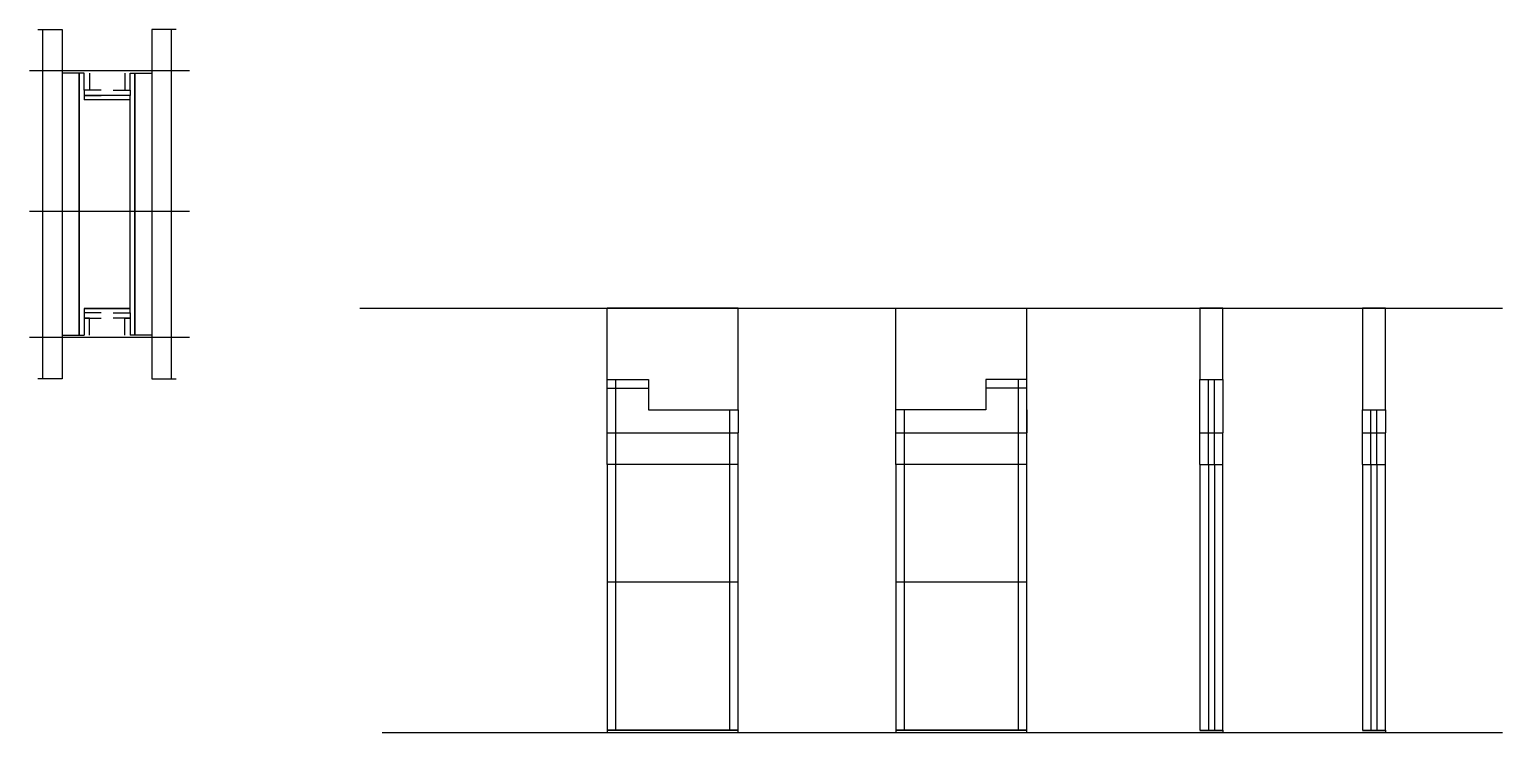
# Model space of a CAD drawing. Header units: metres. Extents: x 6163 to 7377, y 11245 to 11825.
import ezdxf

# ---------------------------------------------------------------- set-up
doc = ezdxf.new("R2010")
doc.units = ezdxf.units.M
for name, color, linetype in [('CHAPA', 7, 'Continuous'), ('COTA', 7, 'Continuous'), ('Hachura', 7, 'Continuous'), ('Madeira', 7, 'Continuous'), ('Nível', 7, 'Continuous'), ('Painéis', 7, 'Continuous'), ('Perfil Metálico', 7, 'Continuous'), ('SARR_2.2x7', 7, 'Continuous'), ('SARRAFO', 7, 'Continuous')]:
    doc.layers.add(name, color=color, linetype=linetype)

msp = doc.modelspace()

# ---------------------------------------------------------------- linework, layer by layer
at = {"layer": 'CHAPA', "color": 7, "lineweight": 25}
for points in [[(6207.5, 11789), (6203.5, 11789), (6203.5, 11573), (6207.5, 11573)], [(6207.5, 11789), (6203.5, 11789), (6203.5, 11573), (6207.5, 11573)], [(6245.5, 11789), (6249.5, 11789), (6249.5, 11573), (6245.5, 11573)], [(6245.5, 11789), (6249.5, 11789), (6249.5, 11573), (6245.5, 11573)], [(6245.5, 11767), (6245.5, 11770.6), (6207.5, 11770.6), (6207.5, 11767)], [(6245.5, 11767), (6245.5, 11770.6), (6207.5, 11770.6), (6207.5, 11767)], [(6245.5, 11591.4), (6245.5, 11595), (6207.5, 11595), (6207.5, 11591.4)], [(6245.5, 11591.4), (6245.5, 11595), (6207.5, 11595), (6207.5, 11591.4)]]:
    msp.add_lwpolyline(points, dxfattribs=at)
at = {"layer": 'COTA', "color": 7, "lineweight": 25}
for p, q in [((6638.7, 11536.3), (6638.7, 11595.3)), ((6746.7, 11595.3), (6638.7, 11595.3)), ((6746.7, 11511.3), (6746.7, 11595.3)), ((6876.7, 11511.3), (6876.7, 11595.3)), ((6876.7, 11595.3), (6984.7, 11595.3)), ((6984.7, 11536.3), (6984.7, 11595.3))]:
    msp.add_line(p, q, dxfattribs=at)
for points in [[(7146.2, 11536.3), (7146.2, 11595.3), (7127.2, 11595.3), (7127.2, 11536.3)], [(7280.2, 11511.3), (7280.2, 11595.3), (7261.2, 11595.3), (7261.2, 11511.3)]]:
    msp.add_lwpolyline(points, dxfattribs=at)
at = {"layer": 'Hachura', "color": 7, "lineweight": 25}
for p, q in [((6294.3, 11791), (6162.5, 11791)), ((6294.3, 11675), (6162.5, 11675)), ((6294.3, 11571), (6162.5, 11571))]:
    msp.add_line(p, q, dxfattribs=at)
at = {"layer": 'Madeira', "color": 7, "lineweight": 25}
for points in [[(6189.5, 11573), (6203.5, 11573), (6203.5, 11789), (6189.5, 11789)], [(6263.5, 11573), (6249.5, 11573), (6249.5, 11789), (6263.5, 11789)]]:
    msp.add_lwpolyline(points, dxfattribs=at)
at = {"layer": 'Nível', "color": 7, "lineweight": 25}
for p, q in [((6434.7, 11595.3), (7376.7, 11595.3)), ((6453.3, 11245.3), (7376.7, 11245.3))]:
    msp.add_line(p, q, dxfattribs=at)
at = {"layer": 'Painéis', "color": 7, "lineweight": 25}
for p, q in [((6638.7, 11492.3), (6638.7, 11536.3)), ((6638.7, 11536.3), (6672.7, 11536.3)), ((6672.7, 11536.3), (6672.7, 11511.3)), ((6984.7, 11536.3), (6950.7, 11536.3)), ((6950.7, 11536.3), (6950.7, 11511.3)), ((6984.7, 11492.3), (6984.7, 11536.3)), ((7127.2, 11492.3), (7127.2, 11536.3)), ((7127.2, 11536.3), (7146.2, 11536.3)), ((7146.2, 11536.3), (7146.2, 11492.3)), ((6672.7, 11511.3), (6746.7, 11511.3)), ((6746.7, 11511.3), (6746.7, 11492.3)), ((6876.7, 11492.3), (6876.7, 11511.3)), ((6950.7, 11511.3), (6876.7, 11511.3)), ((6984.7, 11511.3), (6984.7, 11492.3)), ((7261.2, 11492.3), (7261.2, 11511.3)), ((7261.2, 11511.3), (7280.2, 11511.3)), ((7280.2, 11511.3), (7280.2, 11492.3)), ((6638.7, 11492.3), (6746.7, 11492.3)), ((6638.7, 11466.3), (6638.7, 11492.3)), ((6746.7, 11466.3), (6746.7, 11492.3)), ((6876.7, 11492.3), (6984.7, 11492.3)), ((6876.7, 11466.3), (6876.7, 11492.3)), ((6984.7, 11466.3), (6984.7, 11492.3)), ((7127.2, 11492.3), (7146.2, 11492.3)), ((7127.2, 11466.3), (7127.2, 11492.3)), ((7146.2, 11466.3), (7146.2, 11492.3)), ((7261.2, 11492.3), (7280.2, 11492.3)), ((7261.2, 11466.3), (7261.2, 11492.3)), ((7280.2, 11466.3), (7280.2, 11492.3)), ((6638.7, 11466.3), (6638.7, 11369.3)), ((6746.7, 11466.3), (6638.7, 11466.3)), ((6746.7, 11369.3), (6746.7, 11466.3)), ((6876.7, 11466.3), (6876.7, 11369.3)), ((6984.7, 11466.3), (6876.7, 11466.3)), ((6984.7, 11369.3), (6984.7, 11466.3)), ((7127.2, 11466.3), (7127.2, 11247.3)), ((7127.2, 11466.3), (7146.2, 11466.3)), ((7146.2, 11247.3), (7146.2, 11466.3)), ((7261.2, 11466.3), (7261.2, 11247.3)), ((7261.2, 11466.3), (7280.2, 11466.3)), ((7280.2, 11247.3), (7280.2, 11466.3)), ((6638.7, 11369.3), (6638.7, 11245.3)), ((6746.7, 11369.3), (6638.7, 11369.3)), ((6746.7, 11245.3), (6746.7, 11369.3)), ((6876.7, 11369.3), (6876.7, 11245.3)), ((6984.7, 11369.3), (6876.7, 11369.3)), ((6984.7, 11245.3), (6984.7, 11369.3)), ((6638.7, 11247.3), (6746.7, 11247.3)), ((6876.7, 11247.3), (6984.7, 11247.3)), ((7127.2, 11247.3), (7146.2, 11247.3)), ((7261.2, 11247.3), (7280.2, 11247.3))]:
    msp.add_line(p, q, dxfattribs=at)
for points in [[(6207.5, 11595), (6245.5, 11595), (6245.5, 11767), (6207.5, 11767)], [(6746.7, 11247.3), (6638.7, 11247.3), (6638.7, 11245.3), (6746.7, 11245.3)], [(6984.7, 11247.3), (6876.7, 11247.3), (6876.7, 11245.3), (6984.7, 11245.3)], [(7127.2, 11247.3), (7146.2, 11247.3), (7146.2, 11245.3), (7127.2, 11245.3)], [(7261.2, 11247.3), (7280.2, 11247.3), (7280.2, 11245.3), (7261.2, 11245.3)]]:
    msp.add_lwpolyline(points, dxfattribs=at)
at = {"layer": 'Perfil Metálico', "color": 7, "lineweight": 25}
for points in [[(6169.5, 11825), (6189.5, 11825), (6189.5, 11537), (6169.5, 11537)], [(6185.5, 11537), (6173.5, 11537), (6173.5, 11825), (6185.5, 11825)], [(6283.5, 11825), (6263.5, 11825), (6263.5, 11537), (6283.5, 11537)], [(6267.5, 11537), (6279.5, 11537), (6279.5, 11825), (6267.5, 11825)]]:
    msp.add_lwpolyline(points, dxfattribs=at)
at = {"layer": 'SARR_2.2x7', "color": 7, "lineweight": 25}
for p, q in [((6645.7, 11492.3), (6645.7, 11536.3)), ((6977.7, 11492.3), (6977.7, 11536.3)), ((7134.2, 11492.3), (7134.2, 11536.3)), ((7139.2, 11492.3), (7139.2, 11536.3)), ((6638.7, 11529.3), (6672.7, 11529.3)), ((6984.7, 11529.3), (6950.7, 11529.3)), ((6739.7, 11492.3), (6739.7, 11511.3)), ((6883.7, 11492.3), (6883.7, 11511.3)), ((6977.7, 11492.3), (6977.7, 11511.3)), ((7268.2, 11492.3), (7268.2, 11511.3)), ((7273.1, 11492.3), (7273.1, 11511.3)), ((6645.7, 11466.3), (6645.7, 11492.3)), ((6739.7, 11466.3), (6739.7, 11492.3)), ((6883.7, 11466.3), (6883.7, 11492.3)), ((6977.7, 11466.3), (6977.7, 11492.3)), ((7134.2, 11466.3), (7134.2, 11492.3)), ((7139.2, 11466.3), (7139.2, 11492.3)), ((7268.1, 11466.3), (7268.1, 11492.3)), ((7273.1, 11466.3), (7273.1, 11492.3)), ((6645.7, 11369.3), (6645.7, 11466.3)), ((6739.7, 11369.3), (6739.7, 11466.3)), ((6883.7, 11369.3), (6883.7, 11466.3)), ((6977.7, 11369.3), (6977.7, 11466.3)), ((7134.2, 11466.3), (7134.2, 11247.3)), ((7139.2, 11466.3), (7139.2, 11247.3)), ((7268.2, 11466.3), (7268.2, 11247.3)), ((7273.2, 11466.3), (7273.2, 11247.3)), ((6645.7, 11247.3), (6645.7, 11369.3)), ((6739.7, 11247.3), (6739.7, 11369.3)), ((6883.7, 11247.3), (6883.7, 11369.3)), ((6977.7, 11247.3), (6977.7, 11369.3)), ((6645.7, 11247.3), (6645.7, 11247.3)), ((6739.7, 11247.3), (6739.7, 11247.3)), ((6883.7, 11247.3), (6883.7, 11247.3)), ((6977.7, 11247.3), (6977.7, 11247.3))]:
    msp.add_line(p, q, dxfattribs=at)
at = {"layer": 'SARRAFO', "color": 7, "lineweight": 25}
for points in [[(6211.9, 11789), (6211.9, 11775), (6207.5, 11775), (6207.5, 11789)], [(6241.1, 11789), (6241.1, 11775), (6245.5, 11775), (6245.5, 11789)], [(6221.5, 11775), (6207.5, 11775), (6207.5, 11770.6), (6221.5, 11770.6)], [(6231.5, 11775), (6245.5, 11775), (6245.5, 11770.6), (6231.5, 11770.6)], [(6221.5, 11591.4), (6207.5, 11591.4), (6207.5, 11587), (6221.5, 11587)], [(6211.9, 11573), (6211.9, 11587), (6207.5, 11587), (6207.5, 11573)], [(6231.5, 11591.4), (6245.5, 11591.4), (6245.5, 11587), (6231.5, 11587)], [(6241.1, 11573), (6241.1, 11587), (6245.5, 11587), (6245.5, 11573)]]:
    msp.add_lwpolyline(points, dxfattribs=at)

doc.saveas('drawing.dxf')
